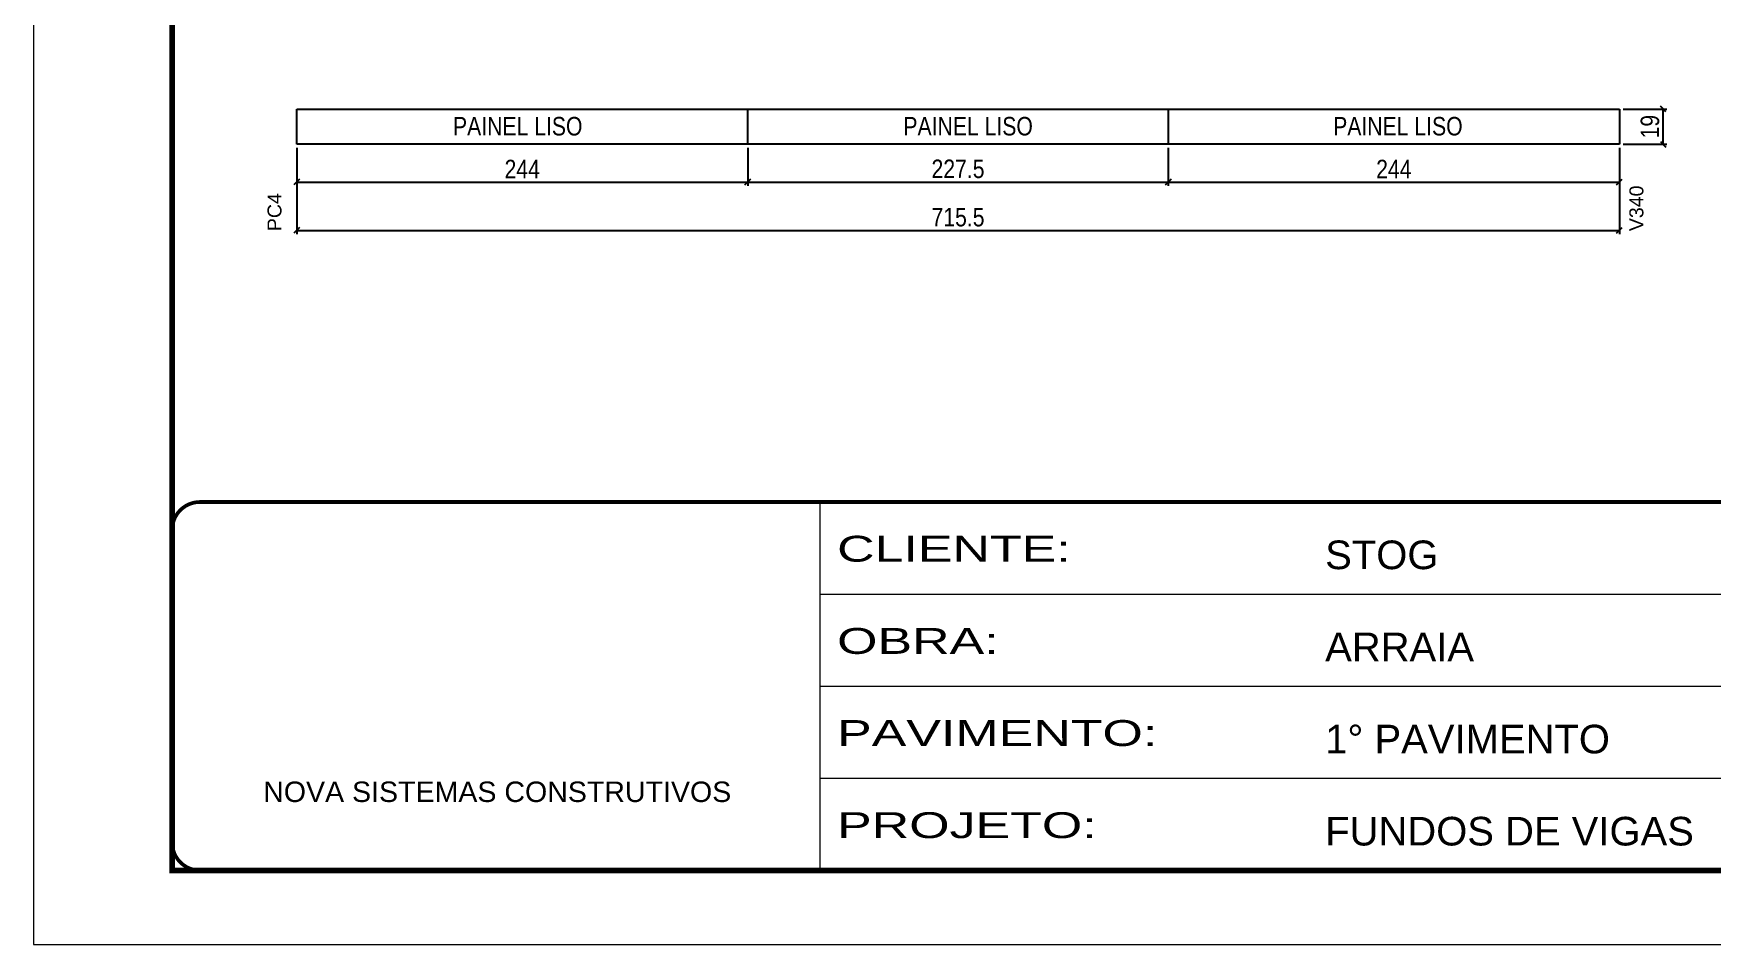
# Model space of a CAD drawing. Extents: x -3394 to 16474, y 3662 to 14397.
# Drawn here: x 7442 to 8350, y 12198 to 12691 of the extents above; entities that cross this region are included whole.
import ezdxf

# ---------------------------------------------------------------- set-up
doc = ezdxf.new("R2010")
doc.units = 0
doc.linetypes.add('CONTINUO', pattern=[0])
doc.linetypes.add('DASHED', pattern=[0.75, 0.5, -0.25])
doc.layers.get('0').update_dxf_attribs({"linetype": 'CONTINUOUS'})
doc.layers.get('Defpoints').update_dxf_attribs({"linetype": 'CONTINUOUS'})
for name, color, linetype in [('COTA', 241, 'CONTINUOUS'), ('NOMENCLATURA', 7, 'CONTINUOUS'), ('Painéis', 200, 'CONTINUOUS')]:
    doc.layers.add(name, color=color, linetype=linetype)
doc.layers.add('Folhas', color=255, linetype='CONTINUOUS', lineweight=9)
doc.layers.add('SARRAFO DE PRESSAO', color=251, linetype='DASHED', lineweight=9)
doc.styles.add('ARIAL', font='arial.ttf')
doc.styles.add('COTA TECNICA', font='techl___.ttf', dxfattribs={"height": 10})
doc.styles.add('Tecnologia', font='')
doc.styles.get('Tecnologia').set_extended_font_data('Forgotten Futurist')
doc.dimstyles.new('PAINEL', dxfattribs={"dimtxt": 10, "dimasz": 3, "dimexe": 3, "dimexo": 3, "dimgap": 3, "dimtad": 1, "dimdec": 1, "dimzin": 12, "dimdsep": 46, "dimtxsty": 'COTA TECNICA', "dimblk1": 'OBLIQUE', "dimblk2": 'OBLIQUE', "dimsah": 1, "dimcen": 0.9, "dimclrd": 4, "dimclre": 4, "dimclrt": 240, "dimadec": 1, "dimazin": 3, "dimtfac": 1, "dimtdec": 1, "dimtmove": 0, "dimatfit": 3, "dimfxl": 1, "dimtolj": 1, "dimtzin": 12, "dimarcsym": 0})

# ---------------------------------------------------------------- blocks, each defined once
blk = doc.blocks.new('9999999999')
at = {"color": 30, "linetype": 'CONTINUO'}
for p, q in [((98564.56, 34230.21), (98564.56, 34429.45)), ((98564.56, 34379.64), (99583.98, 34379.64)), ((98564.56, 34329.83), (99487.98, 34329.83)), ((98564.56, 34280.02), (99487.98, 34280.02))]:
    blk.add_line(p, q, dxfattribs=at)
at = {"color": 30, "linetype": 'CONTINUO', "const_width": 2}
blk.add_lwpolyline([(99583.98, 34230.21), (99583.98, 34414.45, 0.414214), (99568.98, 34429.45), (98228.98, 34429.45, 0.414214), (98213.98, 34414.45), (98213.98, 34245.21, 0.414214), (98228.98, 34230.21), (99583.98, 34230.21)], format="xyb", dxfattribs=at)
at = {"layer": 'Folhas'}
blk.add_lwpolyline([(98138.98, 34190.21), (99623.98, 34190.21), (99623.98, 35240.21), (98138.98, 35240.21)], close=True, dxfattribs=at)
at = {"layer": 'Folhas', "color": 30, "const_width": 3}
blk.add_lwpolyline([(98213.98, 34230.21), (99583.98, 34230.21), (99583.98, 35200.21), (98213.98, 35200.21)], close=True, dxfattribs=at)
at = {"color": 7, "linetype": 'Continuous', "ltscale": 5, "style": 'ARIAL'}
for s, height, p in [('STOG', 15.483, (98837.68, 34393.13)), ('ARRAIA', 15.483, (98837.68, 34343.32)), ('1° PAVIMENTO', 15.4829, (98837.68, 34293.51)), ('NOVA SISTEMAS CONSTRUTIVOS', 11.0592, (98263.19, 34267.21)), ('FUNDOS DE VIGAS', 15.4829, (98837.68, 34243.7))]:
    blk.add_text(s, height=height, dxfattribs=at).set_placement(p)
at = {"layer": 'Folhas', "color": 7, "style": 'Tecnologia', "width": 1.5}
for s, p in [('CLIENTE:', (98573.65, 34397.17)), ('OBRA:', (98573.65, 34347.31)), ('PAVIMENTO:', (98573.65, 34297.5)), ('PROJETO:', (98573.65, 34247.69))]:
    blk.add_text(s, height=14, dxfattribs=at).set_placement(p)
blk = doc.blocks.new('_Oblique')
at = {"color": 0, "linetype": 'ByBlock', "lineweight": -2}
blk.add_line((-0.5, -0.5), (0.5, 0.5), dxfattribs=at)
blk = doc.blocks.new('*D82')
at = {"layer": 'COTA', "color": 4, "linetype": 'Continuous', "lineweight": -2, "transparency": 16777216}
for p, q in [((7584.55, 12628.68), (7584.55, 12608.21)), ((7828.55, 12628.68), (7828.55, 12608.21)), ((7584.55, 12610.21), (7828.55, 12610.21))]:
    blk.add_line(p, q, dxfattribs=at)
at = {"layer": 'Defpoints', "color": 0, "linetype": 'Continuous', "transparency": 16777216}
for p in [(7584.55, 12630.68), (7828.55, 12630.68), (7828.55, 12610.21)]:
    blk.add_point(p, dxfattribs=at)
at = {"layer": 'COTA', "color": 4, "linetype": 'Continuous', "lineweight": -2, "transparency": 16777216, "xscale": 3, "yscale": 3, "zscale": 3, "rotation": 180}
blk.add_blockref('_Oblique', (7584.55, 12610.21), dxfattribs=at)
at = {"layer": 'COTA', "color": 4, "linetype": 'Continuous', "lineweight": -2, "transparency": 16777216, "xscale": 3, "yscale": 3, "zscale": 3}
blk.add_blockref('_Oblique', (7828.55, 12610.21), dxfattribs=at)
at = {"layer": 'COTA', "color": 240, "linetype": 'Continuous', "transparency": 16777216, "insert": (7706.55, 12617.28), "char_height": 10, "attachment_point": 5, "style": 'COTA TECNICA'}
blk.add_mtext('\\A1;244', dxfattribs=at)
blk = doc.blocks.new('*D83')
at = {"layer": 'COTA', "color": 4, "linetype": 'Continuous', "lineweight": -2, "transparency": 16777216}
for p, q in [((8056.05, 12628.68), (8056.05, 12608.21)), ((8300.05, 12628.68), (8300.05, 12608.21)), ((8056.05, 12610.21), (8300.05, 12610.21))]:
    blk.add_line(p, q, dxfattribs=at)
at = {"layer": 'Defpoints', "color": 0, "linetype": 'Continuous', "transparency": 16777216}
for p in [(8056.05, 12630.68), (8300.05, 12630.68), (8300.05, 12610.21)]:
    blk.add_point(p, dxfattribs=at)
at = {"layer": 'COTA', "color": 4, "linetype": 'Continuous', "lineweight": -2, "transparency": 16777216, "xscale": 3, "yscale": 3, "zscale": 3, "rotation": 180}
blk.add_blockref('_Oblique', (8056.05, 12610.21), dxfattribs=at)
at = {"layer": 'COTA', "color": 4, "linetype": 'Continuous', "lineweight": -2, "transparency": 16777216, "xscale": 3, "yscale": 3, "zscale": 3}
blk.add_blockref('_Oblique', (8300.05, 12610.21), dxfattribs=at)
at = {"layer": 'COTA', "color": 240, "linetype": 'Continuous', "transparency": 16777216, "insert": (8178.05, 12617.28), "char_height": 10, "attachment_point": 5, "style": 'COTA TECNICA'}
blk.add_mtext('\\A1;244', dxfattribs=at)
blk = doc.blocks.new('*D84')
at = {"layer": 'COTA', "color": 4, "linetype": 'Continuous', "lineweight": -2, "transparency": 16777216}
for p, q in [((7584.55, 12628.68), (7584.55, 12582.07)), ((8300.05, 12628.68), (8300.05, 12582.07)), ((7584.55, 12584.07), (8300.05, 12584.07))]:
    blk.add_line(p, q, dxfattribs=at)
at = {"layer": 'Defpoints', "color": 0, "linetype": 'Continuous', "transparency": 16777216}
for p in [(7584.55, 12630.68), (8300.05, 12630.68), (8300.05, 12584.07)]:
    blk.add_point(p, dxfattribs=at)
at = {"layer": 'COTA', "color": 4, "linetype": 'Continuous', "lineweight": -2, "transparency": 16777216, "xscale": 3, "yscale": 3, "zscale": 3, "rotation": 180}
blk.add_blockref('_Oblique', (7584.55, 12584.07), dxfattribs=at)
at = {"layer": 'COTA', "color": 4, "linetype": 'Continuous', "lineweight": -2, "transparency": 16777216, "xscale": 3, "yscale": 3, "zscale": 3}
blk.add_blockref('_Oblique', (8300.05, 12584.07), dxfattribs=at)
at = {"layer": 'COTA', "color": 240, "linetype": 'Continuous', "transparency": 16777216, "insert": (7942.3, 12591.18), "char_height": 10, "attachment_point": 5, "style": 'COTA TECNICA'}
blk.add_mtext('\\A1;715.5', dxfattribs=at)
blk = doc.blocks.new('*D85')
at = {"layer": 'COTA', "color": 4, "linetype": 'Continuous', "lineweight": -2, "transparency": 16777216}
for p, q in [((8302.05, 12649.68), (8325.74, 12649.68)), ((8323.74, 12630.68), (8323.74, 12649.68)), ((8302.05, 12630.68), (8325.74, 12630.68))]:
    blk.add_line(p, q, dxfattribs=at)
at = {"layer": 'Defpoints', "color": 0, "linetype": 'Continuous', "transparency": 16777216}
for p in [(8300.05, 12649.68), (8323.74, 12649.68), (8300.05, 12630.68)]:
    blk.add_point(p, dxfattribs=at)
at = {"layer": 'COTA', "color": 4, "linetype": 'Continuous', "lineweight": -2, "transparency": 16777216, "xscale": 3, "yscale": 3, "zscale": 3}
for p, rotation in [((8323.74, 12649.68), 90), ((8323.74, 12630.68), 270)]:
    blk.add_blockref('_Oblique', p, dxfattribs=dict(at, rotation=rotation))
at = {"layer": 'COTA', "color": 240, "linetype": 'Continuous', "transparency": 16777216, "insert": (8316.65, 12640.18), "char_height": 10, "attachment_point": 5, "rotation": 90, "style": 'COTA TECNICA'}
blk.add_mtext('\\A1;19', dxfattribs=at)
blk = doc.blocks.new('*D86')
at = {"layer": 'COTA', "color": 4, "linetype": 'Continuous', "lineweight": -2, "transparency": 16777216}
for p, q in [((7828.55, 12628.68), (7828.55, 12608.21)), ((8056.05, 12628.68), (8056.05, 12608.21)), ((7828.55, 12610.21), (8056.05, 12610.21))]:
    blk.add_line(p, q, dxfattribs=at)
at = {"layer": 'Defpoints', "color": 0, "linetype": 'Continuous', "transparency": 16777216}
for p in [(7828.55, 12630.68), (8056.05, 12630.68), (8056.05, 12610.21)]:
    blk.add_point(p, dxfattribs=at)
at = {"layer": 'COTA', "color": 4, "linetype": 'Continuous', "lineweight": -2, "transparency": 16777216, "xscale": 3, "yscale": 3, "zscale": 3, "rotation": 180}
blk.add_blockref('_Oblique', (7828.55, 12610.21), dxfattribs=at)
at = {"layer": 'COTA', "color": 4, "linetype": 'Continuous', "lineweight": -2, "transparency": 16777216, "xscale": 3, "yscale": 3, "zscale": 3}
blk.add_blockref('_Oblique', (8056.05, 12610.21), dxfattribs=at)
at = {"layer": 'COTA', "color": 240, "linetype": 'Continuous', "transparency": 16777216, "insert": (7942.3, 12617.32), "char_height": 10, "attachment_point": 5, "style": 'COTA TECNICA'}
blk.add_mtext('\\A1;227.5', dxfattribs=at)

msp = doc.modelspace()

# ---------------------------------------------------------------- linework, layer by layer
at = {"layer": 'Painéis', "linetype": 'Continuous'}
for p, q in [((7584.55, 12649.68), (8300.05, 12649.68)), ((7584.55, 12630.68), (7584.55, 12649.68)), ((7828.55, 12630.68), (7828.55, 12649.68)), ((8056.05, 12649.68), (8056.05, 12630.68)), ((8300.05, 12649.68), (8300.05, 12630.68)), ((8300.05, 12630.68), (7584.55, 12630.68))]:
    msp.add_line(p, q, dxfattribs=at)

# ---------------------------------------------------------------- block references
at = {"layer": 'SARRAFO DE PRESSAO', "color": 6, "linetype": 'ByBlock'}
msp.add_blockref('9999999999', (-90696.77, -21992.23), dxfattribs=at)

# ---------------------------------------------------------------- texts
at = {"layer": 'COTA', "color": 240, "linetype": 'Continuous', "char_height": 10, "attachment_point": 5, "style": 'COTA TECNICA'}
for insert in [(7704.12, 12640.37), (7947.77, 12640.37), (8180.27, 12640.37)]:
    msp.add_mtext('\\A1;PAINEL LISO', dxfattribs=dict(at, insert=insert))
at = {"layer": 'NOMENCLATURA', "linetype": 'Continuous', "style": 'ARIAL'}
for s, p in [('V340', (8313.05, 12583.67)), ('PC4', (7576.32, 12583.67))]:
    msp.add_text(s, height=7.567, rotation=90, dxfattribs=at).set_placement(p)

# ---------------------------------------------------------------- dimensions: what is measured, and where the dimension line sits
at = {"layer": 'COTA', "linetype": 'Continuous'}
dim = msp.add_linear_dim(base=(8323.74, 12649.68), p1=(8300.05, 12630.68), p2=(8300.05, 12649.68), angle=90, dimstyle='PAINEL', override={"dimexe": 2, "dimexo": 2, "dimgap": 2, "dimadec": 8, "dimtix": 1, "dimatfit": 2, "dimldrblk": 'Oblique'}, dxfattribs=at)
dim.commit()
dim.dimension.update_dxf_attribs({"geometry": '*D85', "text_midpoint": (8316.65, 12640.18)})
for base, p1, p2, picture, middle in [((7828.55, 12610.21), (7584.55, 12630.68), (7828.55, 12630.68), '*D82', (7706.55, 12617.28)), ((8300.05, 12584.07), (7584.55, 12630.68), (8300.05, 12630.68), '*D84', (7942.3, 12591.18)), ((8056.05, 12610.21), (7828.55, 12630.68), (8056.05, 12630.68), '*D86', (7942.3, 12617.32)), ((8300.05, 12610.21), (8056.05, 12630.68), (8300.05, 12630.68), '*D83', (8178.05, 12617.28))]:
    dim = msp.add_linear_dim(base=base, p1=p1, p2=p2, dimstyle='PAINEL', override={"dimexe": 2, "dimexo": 2, "dimgap": 2, "dimadec": 8, "dimtix": 1, "dimatfit": 2, "dimldrblk": 'Oblique'}, dxfattribs=at)
    dim.commit()
    dim.dimension.update_dxf_attribs({"geometry": picture, "text_midpoint": middle})

doc.saveas('drawing.dxf')
